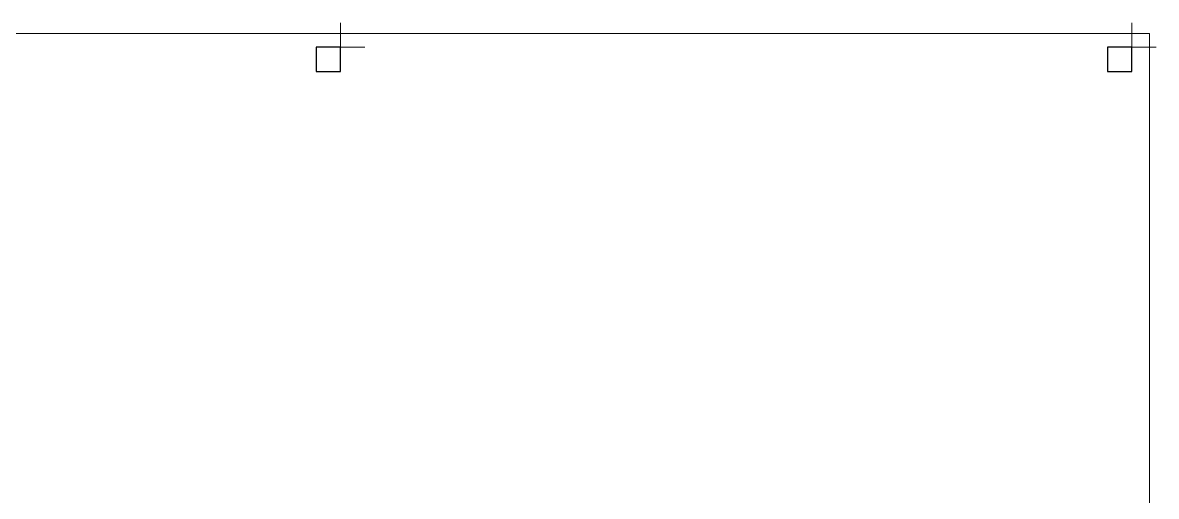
# Model space of a CAD drawing. Header units: metres. Extents: x 6.9 to 88.2, y -7.2 to 15.9.
# Drawn here: x 16.129 to 20.786, y 12.264 to 14.209 of the extents above; entities that cross this region are included whole.
import ezdxf

# ---------------------------------------------------------------- set-up
doc = ezdxf.new("R2010")
doc.units = ezdxf.units.M
doc.layers.get('0').update_dxf_attribs({"lineweight": 9})
doc.layers.add('walls', color=6, linetype='Continuous')

# ---------------------------------------------------------------- blocks, each defined once
blk = doc.blocks.new('firstfloor')
for p, q in [((17.4347, 14.1091), (17.4347, 14.2091)), ((20.6857, 14.1091), (20.6857, 14.2091)), ((7.5077, 14.1646), (20.7577, 14.1646)), ((20.7577, 14.1646), (20.7577, 12.0091)), ((17.4347, 14.1091), (17.3347, 14.1091)), ((17.5347, 14.1091), (17.4347, 14.1091)), ((17.4347, 14.0091), (17.4347, 14.1091)), ((20.6857, 14.1091), (20.5857, 14.1091)), ((20.7857, 14.1091), (20.6857, 14.1091)), ((20.6857, 14.0091), (20.6857, 14.1091))]:
    blk.add_line(p, q)
at = {"layer": 'walls'}
for p, q in [((17.4347, 14.1091), (17.3347, 14.1091)), ((17.3347, 14.1091), (17.3347, 14.0091)), ((17.4347, 14.0091), (17.4347, 14.1091)), ((20.6857, 14.1091), (20.5857, 14.1091)), ((20.5857, 14.1091), (20.5857, 14.0091)), ((20.6857, 14.0091), (20.6857, 14.1091)), ((17.3347, 14.0091), (17.4347, 14.0091)), ((20.5857, 14.0091), (20.6857, 14.0091))]:
    blk.add_line(p, q, dxfattribs=at)

msp = doc.modelspace()

# ---------------------------------------------------------------- block references
msp.add_blockref('firstfloor', (0, 0))

doc.saveas('drawing.dxf')
